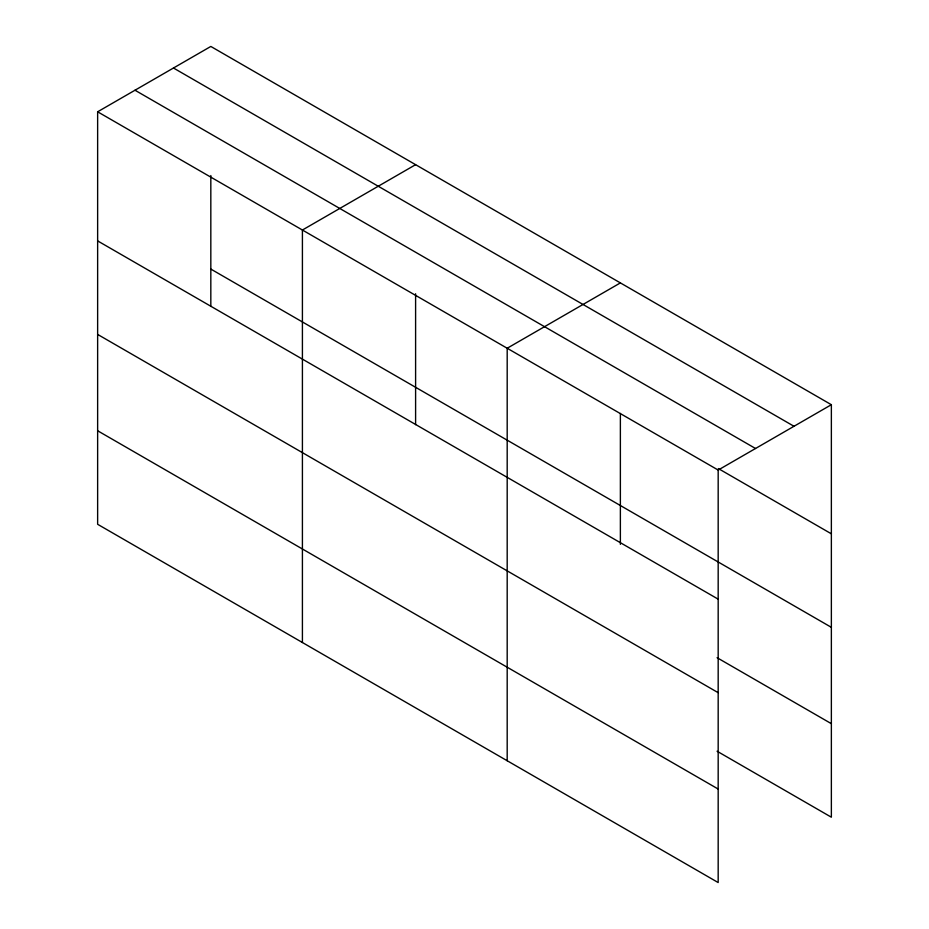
<?xml version="1.0" encoding="UTF-8"?>
<svg xmlns="http://www.w3.org/2000/svg" width="929" height="929" viewBox="0 0 929 929"><rect width="100%" height="100%" fill="white"/><g stroke="black" fill="none" stroke-linecap="round" stroke-linejoin="round"><path stroke-width="1.39" d="M415.6 293.773L415.6 424.681M620.375 413.44L620.375 544.348M718.175 692.686L718.175 470.062L97.638 111.794L97.638 524.293L718.175 882.55L718.175 692.686L97.638 334.417M717.083 751.224L831.362 817.206L831.362 404.707L210.825 46.45L97.638 111.794M415.6 164.677L302.413 230.02L302.413 642.52M620.375 282.904L507.188 348.247L507.188 760.746M718.175 470.062L831.362 404.707M173.479 68.014L794.005 426.283M134.995 90.229L755.521 448.498M718.338 468.564L831.362 533.815M210.825 269.073L831.362 627.33M97.638 240.901L718.175 599.159M717.083 657.709L831.362 723.679M97.638 430.766L718.175 789.035M210.825 175.546L210.825 306.454"/></g></svg>
